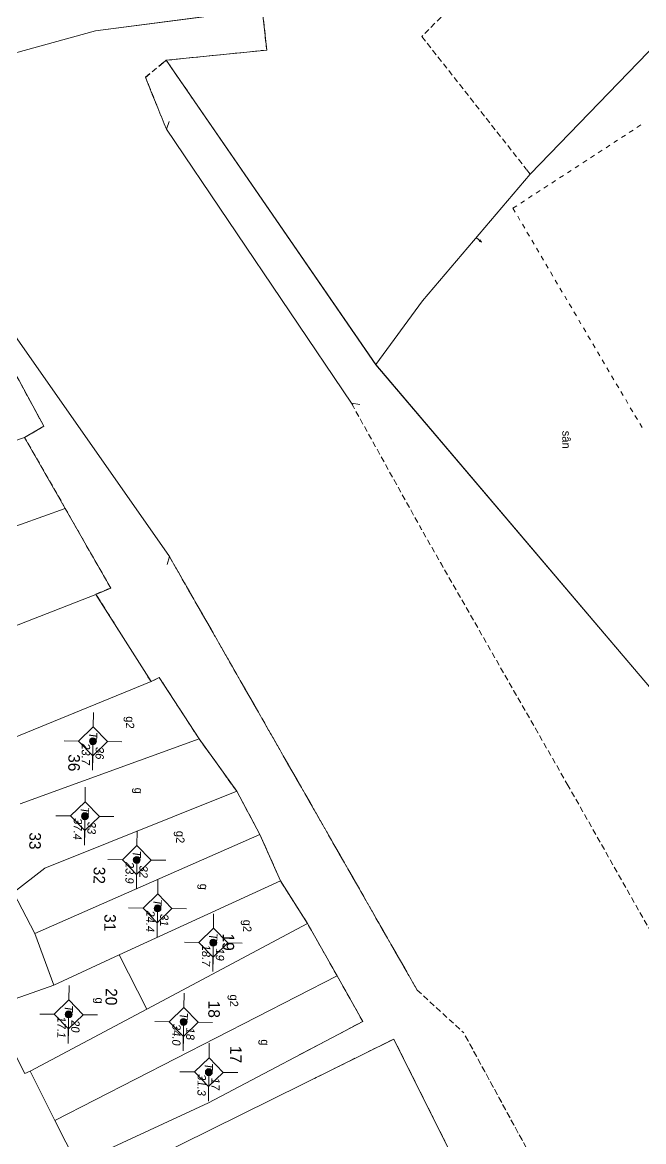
# Model space of a CAD drawing. Extents: x 601689 to 602595, y 1189742 to 1190763.
# Drawn here: x 602194.63 to 602221.49, y 1190062.26 to 1190110.62 of the extents above; entities that cross this region are included whole.
import ezdxf
from ezdxf.enums import TextEntityAlignment as Align

# ---------------------------------------------------------------- set-up
doc = ezdxf.new("R2010")
doc.units = 0
doc.header["$MEASUREMENT"] = 0
doc.linetypes.add('HIDDEN', pattern=[0.375, 0.25, -0.125])
for name, color, linetype in [('10', 250, 'Continuous'), ('11', 7, 'Continuous'), ('13', 7, 'Continuous'), ('14', 7, 'Continuous'), ('15', 7, 'Continuous'), ('16', 7, 'Continuous'), ('22', 7, 'Continuous'), ('25', 7, 'Continuous'), ('27', 7, 'Continuous'), ('57', 7, 'Continuous'), ('CONSTRUCTION_CLASS', 7, 'Continuous')]:
    doc.layers.add(name, color=color, linetype=linetype)
doc.styles.add('TXT', font='vnshx.shx')

# ---------------------------------------------------------------- blocks, each defined once
blk = doc.blocks.new('*M739739739739')
at = {"layer": '13', "color": 3, "linetype": 'Continuous', "lineweight": 0}
blk.add_line((602768.326, 1189870.717), (602769.346, 1189870.717), dxfattribs=at)
at = {"layer": '13', "color": 3, "linetype": 'Continuous', "lineweight": 0, "style": 'TXT', "oblique": 7.6055}
blk.add_text('T', height=0.36, dxfattribs=at).set_placement((602768.129, 1189870.717), align=Align.MIDDLE_RIGHT)
for s, p in [('19', (602768.476, 1189871.017)), ('18.7', (602768.326, 1189870.417))]:
    blk.add_text(s, height=0.36, dxfattribs=at).set_placement(p, align=Align.MIDDLE_LEFT)
blk = doc.blocks.new('*M740740740740')
at = {"layer": '13', "color": 3, "linetype": 'Continuous', "lineweight": 0}
blk.add_line((602773.924, 1189870.607), (602774.944, 1189870.607), dxfattribs=at)
at = {"layer": '13', "color": 3, "linetype": 'Continuous', "lineweight": 0, "style": 'TXT', "oblique": 7.6055}
for s, p in [('17', (602774.074, 1189870.907)), ('31.3', (602773.924, 1189870.307))]:
    blk.add_text(s, height=0.36, dxfattribs=at).set_placement(p, align=Align.MIDDLE_LEFT)
blk.add_text('T', height=0.36, dxfattribs=at).set_placement((602773.727, 1189870.607), align=Align.MIDDLE_RIGHT)
blk = doc.blocks.new('*M741741741741')
at = {"layer": '13', "color": 3, "linetype": 'Continuous', "lineweight": 0}
blk.add_line((602771.77, 1189869.485), (602772.79, 1189869.485), dxfattribs=at)
at = {"layer": '13', "color": 3, "linetype": 'Continuous', "lineweight": 0, "style": 'TXT', "oblique": 7.6055}
for s, p in [('18', (602771.92, 1189869.785)), ('34.0', (602771.77, 1189869.185))]:
    blk.add_text(s, height=0.36, dxfattribs=at).set_placement(p, align=Align.MIDDLE_LEFT)
blk.add_text('T', height=0.36, dxfattribs=at).set_placement((602771.573, 1189869.485), align=Align.MIDDLE_RIGHT)
blk = doc.blocks.new('*M743743743743')
at = {"layer": '13', "color": 3, "linetype": 'Continuous', "lineweight": 0}
blk.add_line((602766.879, 1189868.286), (602767.899, 1189868.286), dxfattribs=at)
at = {"layer": '13', "color": 3, "linetype": 'Continuous', "lineweight": 0, "style": 'TXT', "oblique": 7.6055}
blk.add_text('T', height=0.36, dxfattribs=at).set_placement((602766.682, 1189868.286), align=Align.MIDDLE_RIGHT)
for s, p in [('31', (602767.029, 1189868.586)), ('24.4', (602766.879, 1189867.986))]:
    blk.add_text(s, height=0.36, dxfattribs=at).set_placement(p, align=Align.MIDDLE_LEFT)
blk = doc.blocks.new('*M744744744744')
at = {"layer": '13', "color": 3, "linetype": 'Continuous', "lineweight": 0}
blk.add_line((602764.797, 1189867.359), (602765.817, 1189867.359), dxfattribs=at)
at = {"layer": '13', "color": 3, "linetype": 'Continuous', "lineweight": 0, "style": 'TXT', "oblique": 7.6055}
blk.add_text('T', height=0.36, dxfattribs=at).set_placement((602764.6, 1189867.359), align=Align.MIDDLE_RIGHT)
for s, p in [('32', (602764.947, 1189867.659)), ('23.9', (602764.797, 1189867.059))]:
    blk.add_text(s, height=0.36, dxfattribs=at).set_placement(p, align=Align.MIDDLE_LEFT)
blk = doc.blocks.new('*M746746746746')
at = {"layer": '13', "color": 3, "linetype": 'Continuous', "lineweight": 0}
blk.add_line((602759.701, 1189865.39), (602760.721, 1189865.39), dxfattribs=at)
at = {"layer": '13', "color": 3, "linetype": 'Continuous', "lineweight": 0, "style": 'TXT', "oblique": 7.6055}
blk.add_text('T', height=0.36, dxfattribs=at).set_placement((602759.504, 1189865.39), align=Align.MIDDLE_RIGHT)
for s, p in [('36', (602759.851, 1189865.69)), ('23.7', (602759.701, 1189865.09))]:
    blk.add_text(s, height=0.36, dxfattribs=at).set_placement(p, align=Align.MIDDLE_LEFT)
blk = doc.blocks.new('*M747747747747')
at = {"layer": '13', "color": 3, "linetype": 'Continuous', "lineweight": 0}
blk.add_line((602762.94, 1189865.088), (602763.96, 1189865.088), dxfattribs=at)
at = {"layer": '13', "color": 3, "linetype": 'Continuous', "lineweight": 0, "style": 'TXT', "oblique": 7.6055}
for s, p in [('33', (602763.09, 1189865.388)), ('37.4', (602762.94, 1189864.788))]:
    blk.add_text(s, height=0.36, dxfattribs=at).set_placement(p, align=Align.MIDDLE_LEFT)
blk.add_text('T', height=0.36, dxfattribs=at).set_placement((602762.743, 1189865.088), align=Align.MIDDLE_RIGHT)
blk = doc.blocks.new('*M750750750750')
at = {"layer": '13', "color": 3, "linetype": 'Continuous', "lineweight": 0}
blk.add_line((602771.519, 1189864.51), (602772.539, 1189864.51), dxfattribs=at)
at = {"layer": '13', "color": 3, "linetype": 'Continuous', "lineweight": 0, "style": 'TXT', "oblique": 7.6055}
for s, p in [('20', (602771.669, 1189864.81)), ('17.1', (602771.519, 1189864.21))]:
    blk.add_text(s, height=0.36, dxfattribs=at).set_placement(p, align=Align.MIDDLE_LEFT)
blk.add_text('T', height=0.36, dxfattribs=at).set_placement((602771.322, 1189864.51), align=Align.MIDDLE_RIGHT)
blk = doc.blocks.new('CENTRD')
at = {"layer": '11', "linetype": 'Continuous', "lineweight": 0}
h = blk.add_hatch(color=2, dxfattribs=at)
edge = h.paths.add_edge_path()
edge.add_arc((0, 0), 0.15, 0, 360)
at = {"layer": '11', "color": 2, "linetype": 'Continuous', "lineweight": 0}
for p, q in [((0, 1.25), (0, 0.625)), ((0, 0.625), (-0.625, 0)), ((0.625, 0), (0, 0.625)), ((-0.625, 0), (-1.25, 0)), ((-0.625, 0), (0, -0.625)), ((0, -0.625), (0.625, 0)), ((1.25, 0), (0.625, 0)), ((0, -0.625), (0, -1.25))]:
    blk.add_line(p, q, dxfattribs=at)
blk.add_circle((0, 0), 0.15, dxfattribs=at)
blk = doc.blocks.new('NH3R')
at = {"layer": '16', "color": 7, "linetype": 'Continuous', "lineweight": 0}
for p, q in [((0, 0), (0.297, -0.005)), ((0.297, -0.005), (0.186, 0.031)), ((0.297, -0.005), (0.189, -0.033))]:
    blk.add_line(p, q, dxfattribs=at)

msp = doc.modelspace()

# ---------------------------------------------------------------- linework, layer by layer
at = {"layer": '10', "color": 7, "linetype": 'Continuous', "lineweight": 0}
for p, q in [((602209.909, 1190095.832), (602221.749, 1190081.908)), ((602194.724, 1190092.689), (602185.411, 1190089.527)), ((602196.483, 1190089.615), (602194.724, 1190092.689)), ((602196.483, 1190089.615), (602186.986, 1190086.215)), ((602200.19, 1190082.133), (602197.802, 1190085.906)), ((602200.19, 1190082.133), (602193.09, 1190079.241)), ((602194.527, 1190076.851), (602202.266, 1190079.665)), ((602203.895, 1190077.402), (602202.266, 1190079.665)), ((602204.9, 1190075.528), (602203.895, 1190077.402)), ((602204.9, 1190075.528), (602195.161, 1190071.252)), ((602205.782, 1190073.526), (602204.9, 1190075.528)), ((602205.782, 1190073.526), (602198.808, 1190070.322)), ((602206.958, 1190071.68), (602205.782, 1190073.526)), ((602195.161, 1190071.252), (602194.245, 1190073.015)), ((602206.958, 1190071.68), (602200.006, 1190067.986)), ((602208.236, 1190069.422), (602206.958, 1190071.68)), ((602195.98, 1190069.02), (602195.161, 1190071.252)), ((602198.808, 1190070.322), (602195.98, 1190069.02)), ((602198.808, 1190070.322), (602200.006, 1190067.986)), ((602208.236, 1190069.422), (602196.03, 1190063.17)), ((602195.98, 1190069.02), (602193.256, 1190068.048)), ((602200.006, 1190067.986), (602194.959, 1190065.295)), ((602196.03, 1190063.17), (602194.959, 1190065.295))]:
    msp.add_line(p, q, dxfattribs=at)
for points in [[(602253.138, 1190132.12), (602255.599, 1190135.026), (602253.8, 1190136.582), (602254.772, 1190137.458), (602258.246, 1190141.421), (602249.311, 1190149.833), (602246.716, 1190152.419), (602219.461, 1190125.132), (602220.025, 1190124.674), (602209.347, 1190113.98), (602208.323, 1190115.104), (602207.425, 1190115.996), (602204.758, 1190113.342), (602205.195, 1190109.427), (602200.849, 1190108.987), (602209.909, 1190095.832)], [(602253.138, 1190132.12), (602250.398, 1190134.258), (602247.442, 1190136.799), (602241.618, 1190130.658), (602237.398, 1190125.586), (602216.582, 1190104.07), (602211.927, 1190098.584), (602209.909, 1190095.832)], [(602194.724, 1190092.689), (602195.551, 1190093.168), (602194.011, 1190096.019), (602193.246, 1190095.68)], [(602197.802, 1190085.906), (602198.445, 1190086.177), (602196.483, 1190089.615)], [(602197.802, 1190085.906), (602190.814, 1190083.172), (602188.556, 1190082.553), (602179.618, 1190076.956)], [(602202.266, 1190079.665), (602200.542, 1190082.318), (602200.19, 1190082.133)], [(602203.895, 1190077.402), (602195.599, 1190074.076), (602194.245, 1190073.015)], [(602196.03, 1190063.17), (602196.975, 1190061.297), (602202.681, 1190063.928), (602209.349, 1190067.447), (602208.236, 1190069.422)], [(602194.959, 1190065.295), (602194.738, 1190065.198), (602193.256, 1190068.048)], [(602214.3, 1190059.469), (602210.689, 1190066.688), (602200.167, 1190061.483)]]:
    msp.add_lwpolyline(points, dxfattribs=at)
at = {"layer": '14', "color": 6, "linetype": 'HIDDEN', "lineweight": 0}
for p, q in [((602244.375, 1190142.851), (602211.903, 1190110.014)), ((602211.903, 1190110.014), (602216.415, 1190104.282)), ((602220.866, 1190105.862), (602221.038, 1190105.969)), ((602221.2, 1190106.087), (602221.371, 1190106.194)), ((602220.201, 1190105.43), (602220.363, 1190105.538)), ((602220.533, 1190105.646), (602220.705, 1190105.754)), ((602219.525, 1190104.99), (602219.696, 1190105.098)), ((602219.868, 1190105.205), (602220.03, 1190105.323)), ((602218.526, 1190104.333), (602218.688, 1190104.441)), ((602218.858, 1190104.559), (602219.03, 1190104.666)), ((602219.192, 1190104.775), (602219.363, 1190104.882)), ((602216.425, 1190104.262), (602216.582, 1190104.07)), ((602217.85, 1190103.902), (602218.021, 1190104.011)), ((602218.193, 1190104.118), (602218.354, 1190104.226)), ((602217.183, 1190103.462), (602217.345, 1190103.57)), ((602217.516, 1190103.677), (602217.688, 1190103.795)), ((602216.508, 1190103.031), (602216.679, 1190103.139)), ((602216.851, 1190103.247), (602217.013, 1190103.354)), ((602215.841, 1190102.59), (602216.013, 1190102.698)), ((602215.841, 1190102.59), (602215.939, 1190102.419)), ((602216.175, 1190102.805), (602216.346, 1190102.913)), ((602216.046, 1190102.247), (602216.145, 1190102.076)), ((602216.253, 1190101.904), (602216.35, 1190101.733)), ((602216.447, 1190101.551), (602216.555, 1190101.381)), ((602216.652, 1190101.209), (602216.76, 1190101.038)), ((602216.859, 1190100.866), (602216.956, 1190100.695)), ((602217.064, 1190100.523), (602217.161, 1190100.352)), ((602217.259, 1190100.18), (602217.366, 1190100.009)), ((602217.464, 1190099.837), (602217.571, 1190099.656)), ((602217.67, 1190099.485), (602217.767, 1190099.314)), ((602217.875, 1190099.142), (602217.972, 1190098.971)), ((602218.08, 1190098.799), (602218.177, 1190098.628)), ((602218.275, 1190098.457), (602218.383, 1190098.285)), ((602218.481, 1190098.113), (602218.588, 1190097.942)), ((602218.686, 1190097.76), (602218.783, 1190097.59)), ((602218.891, 1190097.418), (602218.988, 1190097.247)), ((602219.086, 1190097.076), (602219.194, 1190096.904)), ((602219.292, 1190096.733), (602219.399, 1190096.561)), ((602219.497, 1190096.39), (602219.594, 1190096.218)), ((602219.702, 1190096.047), (602219.799, 1190095.865)), ((602219.908, 1190095.695), (602220.005, 1190095.523)), ((602220.103, 1190095.352), (602220.21, 1190095.18)), ((602220.308, 1190095.009), (602220.415, 1190094.837)), ((602220.513, 1190094.666), (602220.61, 1190094.494)), ((602220.719, 1190094.323), (602220.816, 1190094.151)), ((602220.914, 1190093.97), (602221.021, 1190093.799)), ((602221.119, 1190093.628), (602221.226, 1190093.456)), ((602221.324, 1190093.285), (602221.422, 1190093.113))]:
    msp.add_line(p, q, dxfattribs=at)
at = {"layer": '22', "color": 7, "linetype": 'HIDDEN', "lineweight": 0}
for p, q in [((602204.758, 1190113.342), (602205.195, 1190109.427)), ((602205.195, 1190109.427), (602200.849, 1190108.987)), ((602199.949, 1190108.249), (602200.849, 1190108.987)), ((602199.949, 1190108.249), (602200.616, 1190108.799)), ((602200.646, 1190108.829), (602200.849, 1190108.987)), ((602201.976, 1190107.351), (602200.849, 1190108.987)), ((602200.857, 1190106.006), (602199.949, 1190108.249)), ((602200.306, 1190107.373), (602199.949, 1190108.249)), ((602195.551, 1190093.168), (602194.011, 1190096.02)), ((602208.944, 1190094.005), (602208.855, 1190094.166)), ((602208.855, 1190094.165), (602208.914, 1190094.084)), ((602211.725, 1190089.006), (602208.943, 1190094.004)), ((602211.725, 1190089.006), (602208.944, 1190094.005)), ((602194.724, 1190092.689), (602195.551, 1190093.168)), ((602196.483, 1190089.615), (602194.724, 1190092.689)), ((602198.445, 1190086.178), (602196.483, 1190089.615)), ((602218.229, 1190077.636), (602211.793, 1190088.875)), ((602218.229, 1190077.636), (602211.794, 1190088.875)), ((602200.984, 1190087.543), (602211.698, 1190068.805)), ((602201.072, 1190087.391), (602211.698, 1190068.805)), ((602197.802, 1190085.916), (602198.445, 1190086.178)), ((602200.191, 1190082.133), (602197.802, 1190085.916)), ((602200.542, 1190082.319), (602200.191, 1190082.133)), ((602202.266, 1190079.665), (602200.542, 1190082.319)), ((602233.657, 1190050.403), (602218.229, 1190077.636)), ((602233.657, 1190050.403), (602218.229, 1190077.636)), ((602211.698, 1190068.805), (602213.713, 1190066.957)), ((602211.698, 1190068.805), (602213.713, 1190066.957)), ((602213.781, 1190066.826), (602229.692, 1190037.637))]:
    msp.add_line(p, q, dxfattribs=at)
for points in [[(602200.761, 1190106.237), (602199.948, 1190108.248), (602200.849, 1190108.986)], [(602208.236, 1190069.423), (602206.958, 1190071.68), (602205.782, 1190073.526), (602204.9, 1190075.529), (602203.895, 1190077.403), (602202.266, 1190079.665)], [(602206.599, 1190066.005), (602209.349, 1190067.448), (602208.236, 1190069.423)], [(602227.382, 1190036.189), (602225.151, 1190040.52), (602220.722, 1190047.151), (602218.227, 1190051.955), (602214.3, 1190059.469), (602210.69, 1190066.689), (602207.256, 1190064.986)], [(602213.8, 1190066.796), (602237.301, 1190023.692), (602234.523, 1190022.41)]]:
    msp.add_lwpolyline(points, dxfattribs=at)
at = {"layer": '25', "color": 7, "linetype": 'Continuous', "lineweight": 0}
for p, q in [((602204.473, 1190109.346), (602200.849, 1190108.986)), ((602200.849, 1190108.986), (602209.909, 1190095.831))]:
    msp.add_line(p, q, dxfattribs=at)
msp.add_lwpolyline([(602209.909, 1190095.831), (602221.749, 1190081.908), (602222.186, 1190079.562), (602225.658, 1190073.144), (602225.517, 1190073.036), (602228.018, 1190068.731), (602229.569, 1190065.92), (602229.519, 1190065.901), (602237.456, 1190052.461)], dxfattribs=at)
at = {"layer": '27', "color": 7, "linetype": 'Continuous', "lineweight": 0}
for points in [[(602200.972, 1190106.335), (602200.857, 1190106.006), (602208.855, 1190094.166), (602209.215, 1190094.111)], [(602200.972, 1190106.334), (602200.857, 1190106.005), (602208.855, 1190094.165), (602209.215, 1190094.111)], [(602192.012, 1190099.806), (602192.363, 1190099.822), (602200.984, 1190087.542), (602200.889, 1190087.194)], [(602192.013, 1190099.807), (602192.363, 1190099.822), (602200.984, 1190087.543), (602200.889, 1190087.195)]]:
    msp.add_lwpolyline(points, dxfattribs=at)
at = {"layer": '57', "color": 172, "linetype": 'Continuous', "lineweight": 0}
for points in [[(602192.606, 1190108.829), (602197.786, 1190110.258), (602204.949, 1190111.19)], [(602192.606, 1190108.829), (602197.786, 1190110.258), (602204.949, 1190111.19)], [(602192.606, 1190108.828), (602197.786, 1190110.257), (602204.047, 1190111.071)]]:
    msp.add_lwpolyline(points, dxfattribs=at)

# ---------------------------------------------------------------- block references
at = {"layer": '11', "color": 2, "linetype": 'Continuous', "lineweight": 0, "rotation": 269.1680420500809}
for p in [(602197.679, 1190079.555), (602197.33, 1190076.32), (602199.574, 1190074.431), (602200.471, 1190072.335), (602202.88, 1190070.853), (602196.628, 1190067.751), (602201.598, 1190067.427), (602202.689, 1190065.257)]:
    msp.add_blockref('CENTRD', p, dxfattribs=at)
at = {"layer": '13', "color": 3, "linetype": 'Continuous', "lineweight": 0, "rotation": 269.1680420500809}
for name in ['*M746746746746', '*M747747747747', '*M744744744744', '*M743743743743', '*M739739739739', '*M750750750750', '*M741741741741', '*M740740740740']:
    msp.add_blockref(name, (-578790.27, 1810052.359), dxfattribs=at)
at = {"layer": '16', "color": 7, "linetype": 'Continuous', "lineweight": 0, "xscale": 1.000001688800983, "yscale": 1.000001688800983, "rotation": 319.6835157037863}
msp.add_blockref('NH3R', (602214.254, 1190101.322), dxfattribs=at)

# ---------------------------------------------------------------- texts
at = {"layer": '15', "color": 7, "linetype": 'Continuous', "lineweight": 0, "style": 'TXT'}
for s, rotation, p in [('s%%169n', 269.2144, (602218.16, 1190092.978)), ('g2', 269.2146, (602199.29, 1190080.635)), ('g', 269.2146, (602199.657, 1190077.551)), ('g2', 269.2146, (602201.462, 1190075.685)), ('g', 269.2146, (602202.48, 1190073.401)), ('g2', 269.2146, (602204.36, 1190071.846)), ('g', 269.2146, (602197.963, 1190068.483)), ('g2', 269.2146, (602203.785, 1190068.614)), ('g', 269.2146, (602205.119, 1190066.675))]:
    msp.add_text(s, height=0.36, rotation=rotation, dxfattribs=at).set_placement(p, align=Align.MIDDLE_LEFT)
at = {"layer": 'CONSTRUCTION_CLASS', "color": 200, "linetype": 'Continuous', "lineweight": 0, "style": 'TXT'}
for s, p in [('36', (602196.867, 1190078.999)), ('33', (602195.181, 1190075.622)), ('32', (602197.96, 1190074.134)), ('31', (602198.423, 1190072.087)), ('19', (602203.541, 1190071.247)), ('20', (602198.478, 1190068.886)), ('18', (602202.922, 1190068.345)), ('17', (602203.865, 1190066.393))]:
    msp.add_text(s, height=0.5, rotation=269.2146, dxfattribs=at).set_placement(p, align=Align.MIDDLE_LEFT)

doc.saveas('drawing.dxf')
